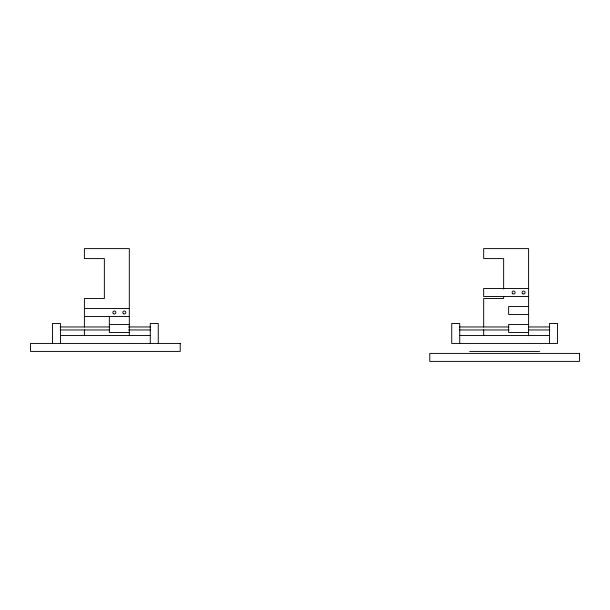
<?xml version="1.0" encoding="UTF-8"?>
<svg xmlns="http://www.w3.org/2000/svg" width="610" height="610" viewBox="0 0 610 610"><rect width="100%" height="100%" fill="white"/><g stroke="black" fill="none" stroke-linecap="round" stroke-linejoin="round"><path stroke-width="0.91" d="M528.596 288.53L483.677 288.53L483.677 296.513L528.596 296.513M528.596 306.494L508.626 306.494L508.626 314.486L528.596 314.486M84.401 308.492L129.32 308.492M84.401 316.476L129.32 316.476M109.358 324.467L129.32 324.467M528.596 324.467L508.626 324.467L508.626 332.45L528.596 332.45M60.207 326.96L109.64 326.96M128.657 326.96L150.517 326.96M459.483 326.96L508.915 326.96M528.878 326.96L549.793 326.96M60.207 329.957L109.64 329.957M128.657 329.957L150.517 329.957M459.483 329.957L508.915 329.957M528.878 329.957L549.793 329.957M129.32 332.45L109.358 332.45L109.358 316.476M60.443 335.447L150.281 335.447M459.719 335.447L549.557 335.447M469.7 351.413L539.575 351.413M549.557 343.43L549.557 323.468L557.54 323.468L557.54 343.43L451.736 343.43L451.736 323.468L459.719 323.468L459.719 343.43M528.596 335.774L528.596 248.606L483.677 248.606L483.677 258.587L503.639 258.587L503.639 289.003M503.639 296.612L503.639 298.511L483.677 298.511L483.677 327.029M483.677 329.88L483.677 335.584M158.264 343.43L158.264 323.468L150.281 323.468L150.281 343.43M129.32 335.774L129.32 248.606L84.401 248.606L84.401 258.587L104.363 258.587L104.363 298.511L84.401 298.511L84.401 327.029M84.401 329.88L84.401 335.584M60.443 343.43L60.443 323.468L52.46 323.468L52.46 343.43M180.225 343.43L30.5 343.43L30.5 351.413L180.225 351.413L180.225 343.43M579.5 353.411L429.775 353.411L429.775 361.394L579.5 361.394L579.5 353.411M512.873 293.822A1.494 1.494 0 0 0 515.114 292.525A1.494 1.494 0 0 0 512.873 291.229A1.494 1.494 0 0 0 512.873 293.822M522.854 293.822A1.494 1.494 0 0 0 525.096 292.525A1.494 1.494 0 0 0 522.854 291.229A1.494 1.494 0 0 0 522.854 293.822M123.578 313.784A1.494 1.494 0 0 0 125.828 312.488A1.494 1.494 0 0 0 123.578 311.191A1.494 1.494 0 0 0 123.578 313.784M113.597 313.784A1.494 1.494 0 0 0 115.847 312.488A1.494 1.494 0 0 0 113.597 311.191A1.494 1.494 0 0 0 113.597 313.784"/></g></svg>
